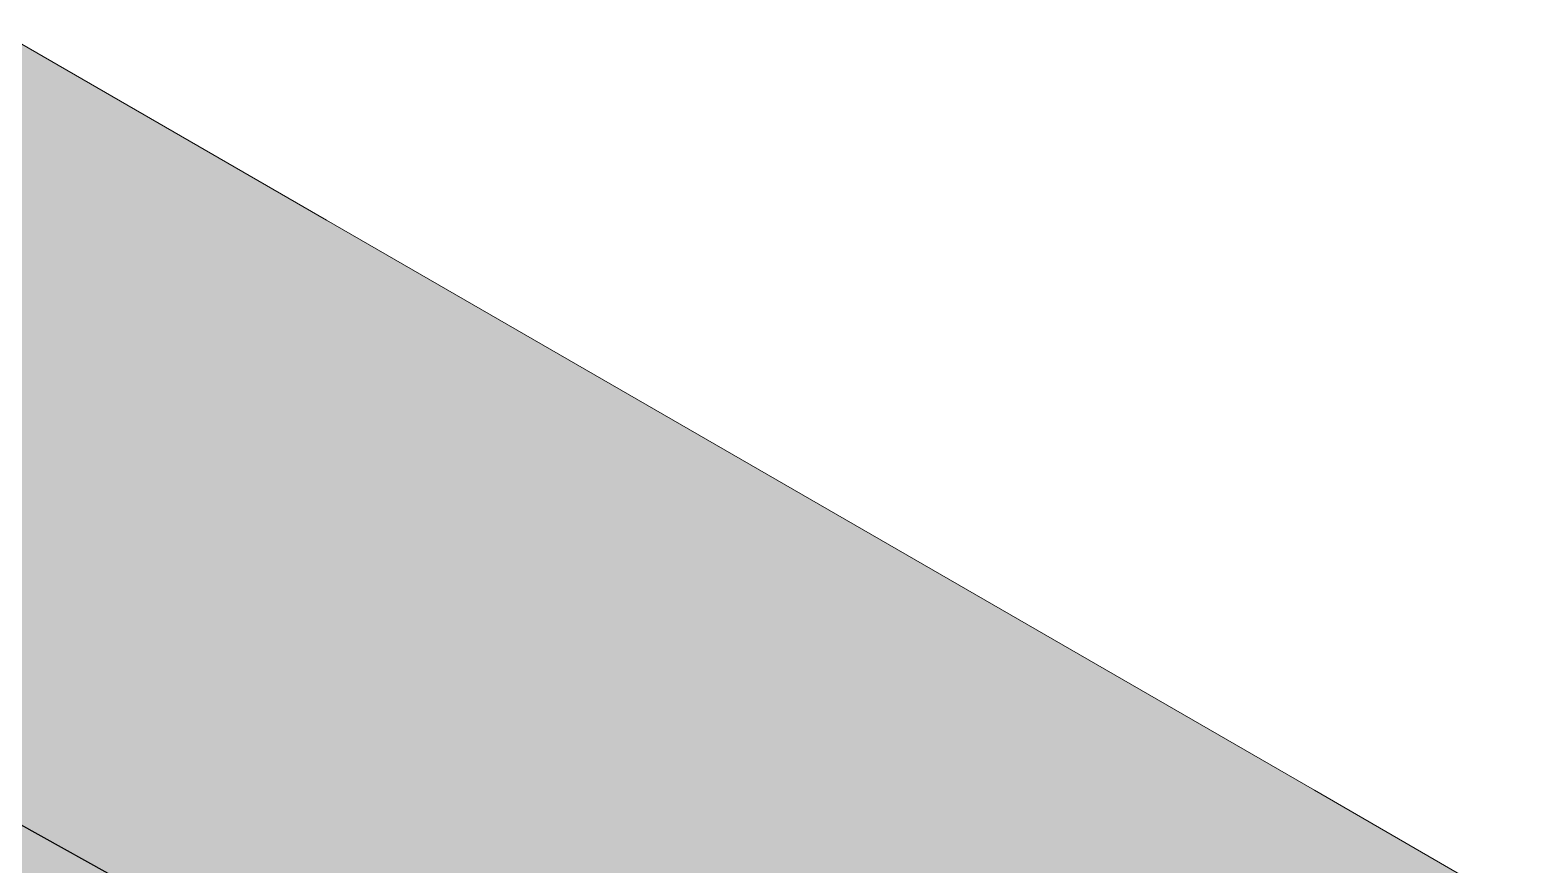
# Model space of a CAD drawing. Header units: metres. Extents: x 349021 to 349543, y 9281040 to 9281959.
# Drawn here: x 349207.8855 to 349208.0833, y 9281044.2502 to 9281044.36 of the extents above; entities that cross this region are included whole.
import ezdxf

# ---------------------------------------------------------------- set-up
doc = ezdxf.new("R2010")
doc.units = ezdxf.units.M
doc.header["$LTSCALE"] = 0.25
doc.layers.add('ISO-3D', color=7, linetype='CONTINUOUS', lineweight=13)
doc.layers.add('ISO-3D-ARISTAS', color=250, linetype='CONTINUOUS', lineweight=13)
doc.layers.add('LLAMADAS-NUM', color=30, linetype='CONTINUOUS', lineweight=25, true_color=0xc05014)

msp = doc.modelspace()

# ---------------------------------------------------------------- linework, layer by layer
at = {"layer": 'ISO-3D', "true_color": 0xb0aea8}
for points in [[(349207.92452, 9281044.335), (349207.88988, 9281044.315), (349207.88122, 9281044.36), (349207.84658, 9281044.34)], [(349207.88988, 9281044.315), (349207.85524, 9281044.295), (349207.84658, 9281044.34), (349207.81194, 9281044.32)], [(349207.96782, 9281044.31), (349207.93318, 9281044.29), (349207.92452, 9281044.335), (349207.88988, 9281044.315)], [(349207.93318, 9281044.29), (349207.89854, 9281044.27), (349207.88988, 9281044.315), (349207.85524, 9281044.295)], [(349208.01112, 9281044.285), (349207.97648, 9281044.265), (349207.96782, 9281044.31), (349207.93318, 9281044.29)], [(349207.89854, 9281044.27), (349207.8639, 9281044.25), (349207.85524, 9281044.295), (349207.8206, 9281044.275)], [(349207.97648, 9281044.265), (349207.94184, 9281044.245), (349207.93318, 9281044.29), (349207.89854, 9281044.27)], [(349208.05442, 9281044.26), (349208.01978, 9281044.24), (349208.01112, 9281044.285), (349207.97648, 9281044.265)], [(349207.94184, 9281044.245), (349207.9072, 9281044.225), (349207.89854, 9281044.27), (349207.8639, 9281044.25)], [(349208.01978, 9281044.24), (349207.98514, 9281044.22), (349207.97648, 9281044.265), (349207.94184, 9281044.245)], [(349208.08329, 9281044.24333), (349208.04865, 9281044.22333), (349208.05442, 9281044.26), (349208.01978, 9281044.24)]]:
    msp.add_solid(points, dxfattribs=at)
at = {"layer": 'ISO-3D', "true_color": 0x9e9d98}
for points in [[(349207.92452, 9281044.285), (349207.88122, 9281044.31), (349207.92452, 9281044.335), (349207.88122, 9281044.36)], [(349207.96782, 9281044.26), (349207.92452, 9281044.285), (349207.96782, 9281044.31), (349207.92452, 9281044.335)], [(349207.92452, 9281044.235), (349207.88122, 9281044.26), (349207.92452, 9281044.285), (349207.88122, 9281044.31)], [(349208.01112, 9281044.235), (349207.96782, 9281044.26), (349208.01112, 9281044.285), (349207.96782, 9281044.31)], [(349207.96782, 9281044.21), (349207.92452, 9281044.235), (349207.96782, 9281044.26), (349207.92452, 9281044.285)], [(349208.05442, 9281044.21), (349208.01112, 9281044.235), (349208.05442, 9281044.26), (349208.01112, 9281044.285)], [(349207.92452, 9281044.18833), (349207.88122, 9281044.21333), (349207.92452, 9281044.235), (349207.88122, 9281044.26)], [(349208.01112, 9281044.185), (349207.96782, 9281044.21), (349208.01112, 9281044.235), (349207.96782, 9281044.26)], [(349208.08329, 9281044.19333), (349208.05442, 9281044.21), (349208.08329, 9281044.24333), (349208.05442, 9281044.26)]]:
    msp.add_solid(points, dxfattribs=at)
at = {"layer": 'ISO-3D-ARISTAS', "color": 250}
for p, q in [((349207.88122, 9281044.36), (349207.92452, 9281044.335)), ((349207.88122, 9281044.36), (349207.92452, 9281044.335)), ((349207.92452, 9281044.335), (349207.96782, 9281044.31)), ((349207.92452, 9281044.335), (349207.96782, 9281044.31)), ((349207.96782, 9281044.31), (349208.01112, 9281044.285)), ((349207.96782, 9281044.31), (349208.01112, 9281044.285)), ((349208.01112, 9281044.285), (349208.05442, 9281044.26)), ((349208.01112, 9281044.285), (349208.05442, 9281044.26)), ((349208.05442, 9281044.26), (349208.08329, 9281044.24333)), ((349208.05442, 9281044.26), (349208.08329, 9281044.24333))]:
    msp.add_line(p, q, dxfattribs=at)
at = {"layer": 'LLAMADAS-NUM'}
msp.add_line((349208.01112, 9281044.185), (349207.86609, 9281044.26557), dxfattribs=at)

doc.saveas('drawing.dxf')
